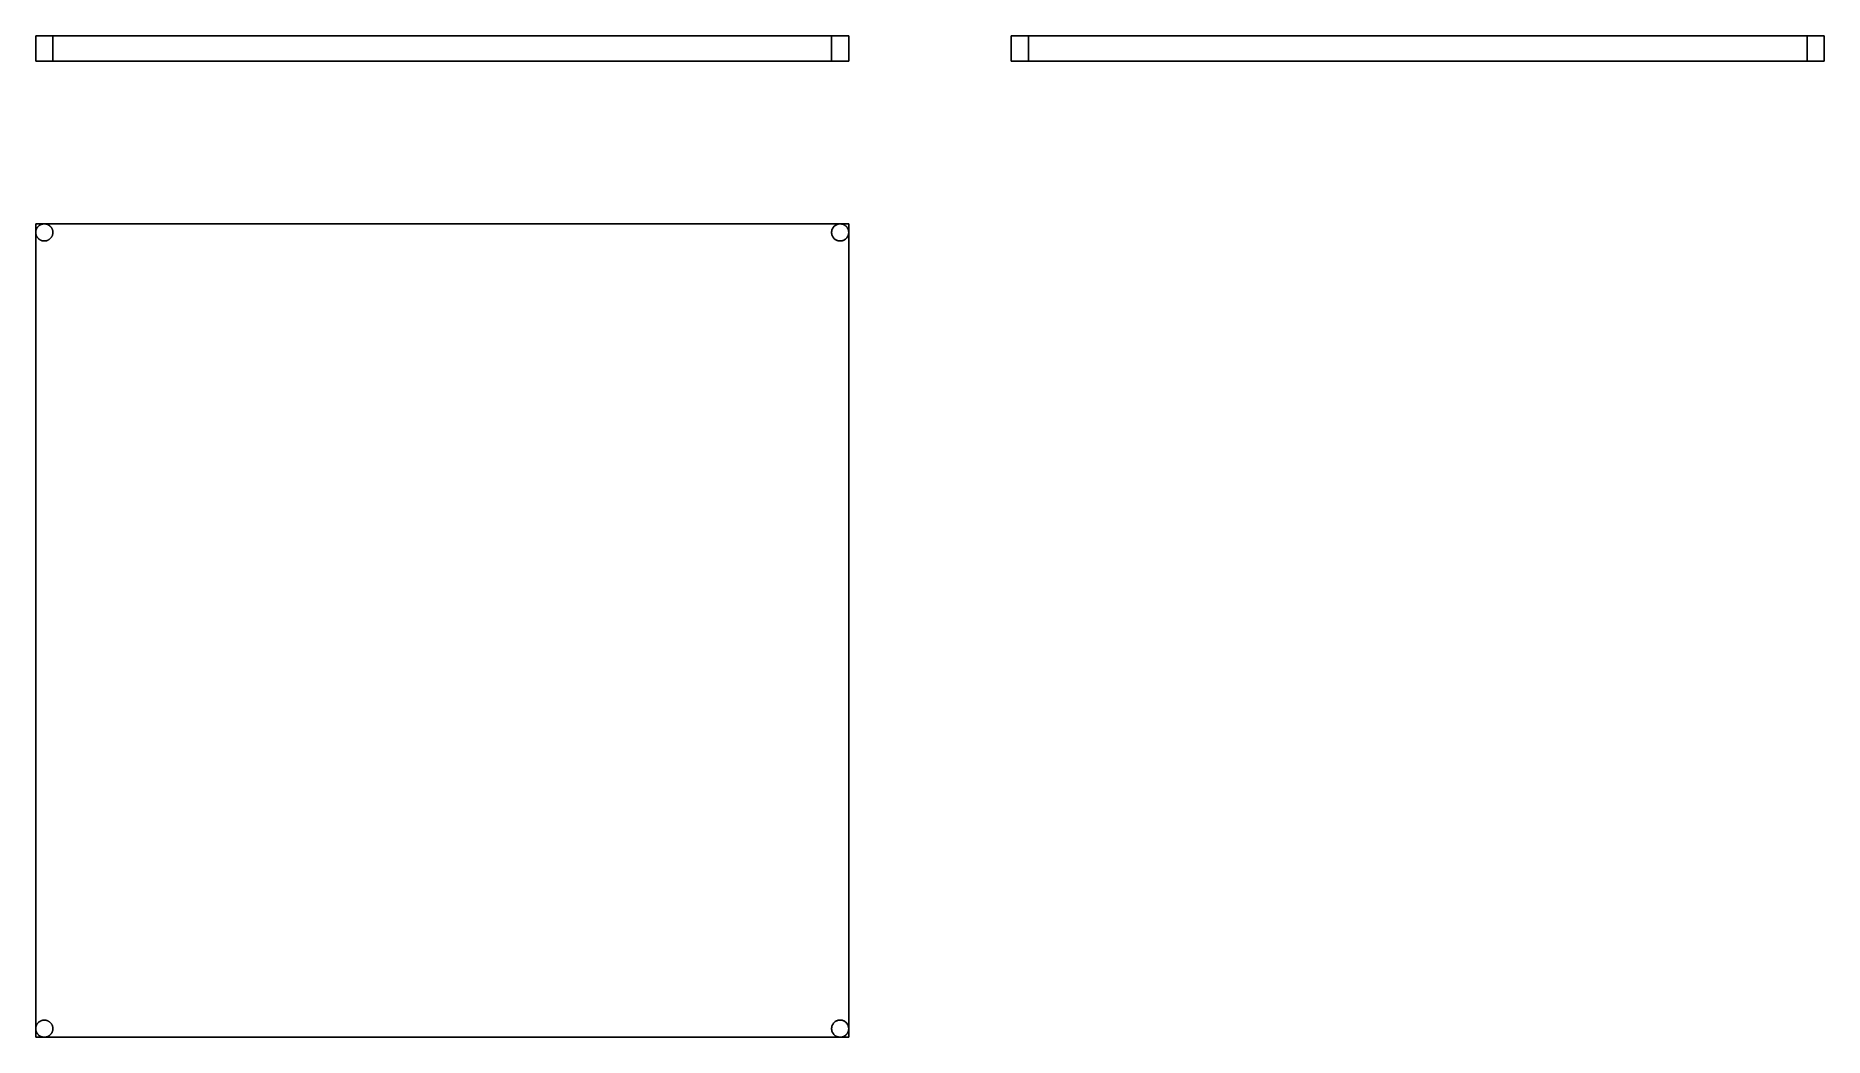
# Model space of a CAD drawing. Extents: x 0 to 1.65, y 0 to 0.92.
import ezdxf

# ---------------------------------------------------------------- set-up
doc = ezdxf.new("R2010")
doc.units = 0
doc.linetypes.add('HIDDEN', pattern=[0.037501, 0.025013, -0.012488])
for name, color, linetype in [('FRONT', 7, 'CONTINUOUS'), ('FRONT_HID', 7, 'HIDDEN'), ('LEFT', 7, 'CONTINUOUS'), ('LEFT_HID', 7, 'HIDDEN'), ('TOP', 7, 'CONTINUOUS')]:
    doc.layers.add(name, color=color, linetype=linetype)

msp = doc.modelspace()

# ---------------------------------------------------------------- linework, layer by layer
at = {"layer": 'FRONT'}
for p, q in [((0.007895, 0.923438), (0, 0.923438)), ((0, 0.9), (0, 0.923438)), ((0.742105, 0.923438), (0.007895, 0.923438)), ((0.75, 0.923438), (0.742105, 0.923438)), ((0.75, 0.9), (0.75, 0.923438)), ((0.007895, 0.9), (0, 0.9)), ((0.742105, 0.9), (0.007895, 0.9)), ((0.75, 0.9), (0.742105, 0.9))]:
    msp.add_line(p, q, dxfattribs=at)
at = {"layer": 'FRONT_HID', "linetype": 'HIDDEN'}
for p, q in [((0.015789, 0.923438), (0, 0.923438)), ((0, 0.923438), (0.015789, 0.923438)), ((0.007895, 0.923438), (0.015789, 0.923438)), ((0.015789, 0.923438), (0.007895, 0.923438)), ((0.015789, 0.9), (0.015789, 0.923438)), ((0.015789, 0.9), (0.015789, 0.923438)), ((0.75, 0.923438), (0.734211, 0.923438)), ((0.734211, 0.923438), (0.742105, 0.923438)), ((0.742105, 0.923438), (0.734211, 0.923438)), ((0.734211, 0.923438), (0.75, 0.923438)), ((0.734211, 0.923438), (0.734211, 0.9)), ((0.734211, 0.923438), (0.734211, 0.9)), ((0.015789, 0.9), (0, 0.9)), ((0, 0.9), (0.015789, 0.9)), ((0.007895, 0.9), (0.015789, 0.9)), ((0.015789, 0.9), (0.007895, 0.9)), ((0.75, 0.9), (0.734211, 0.9)), ((0.734211, 0.9), (0.742105, 0.9)), ((0.742105, 0.9), (0.734211, 0.9)), ((0.734211, 0.9), (0.75, 0.9))]:
    msp.add_line(p, q, dxfattribs=at)
at = {"layer": 'LEFT'}
for p, q in [((0.9, 0.9), (0.9, 0.923438)), ((0.9, 0.923438), (0.907895, 0.923438)), ((0.907895, 0.923438), (1.642105, 0.923438)), ((1.642105, 0.923438), (1.65, 0.923438)), ((1.65, 0.9), (1.65, 0.923438)), ((0.9, 0.9), (0.907895, 0.9)), ((0.907895, 0.9), (1.642105, 0.9)), ((1.642105, 0.9), (1.65, 0.9))]:
    msp.add_line(p, q, dxfattribs=at)
at = {"layer": 'LEFT_HID', "linetype": 'HIDDEN'}
for p, q in [((0.9, 0.923438), (0.915789, 0.923438)), ((0.907895, 0.923438), (0.915789, 0.923438)), ((0.915789, 0.923438), (0.907895, 0.923438)), ((0.915789, 0.923438), (0.907895, 0.923438)), ((0.915789, 0.923438), (0.915789, 0.9)), ((0.915789, 0.923438), (0.915789, 0.9)), ((1.642105, 0.923438), (1.634211, 0.923438)), ((1.634211, 0.923438), (1.642105, 0.923438)), ((1.642105, 0.923438), (1.634211, 0.923438)), ((1.634211, 0.923438), (1.65, 0.923438)), ((1.634211, 0.923438), (1.634211, 0.9)), ((1.634211, 0.923438), (1.634211, 0.9)), ((0.9, 0.9), (0.915789, 0.9)), ((0.907895, 0.9), (0.915789, 0.9)), ((0.915789, 0.9), (0.907895, 0.9)), ((0.915789, 0.9), (0.907895, 0.9)), ((1.642105, 0.9), (1.634211, 0.9)), ((1.634211, 0.9), (1.642105, 0.9)), ((1.642105, 0.9), (1.634211, 0.9)), ((1.634211, 0.9), (1.65, 0.9))]:
    msp.add_line(p, q, dxfattribs=at)
at = {"layer": 'TOP'}
for p, q in [((0.007895, 0.75), (0, 0.75)), ((0, 0.75), (0, 0.742105)), ((0.000022, 0.742695), (0.00001, 0.742499)), ((0.000039, 0.742891), (0.000022, 0.742695)), ((0.000061, 0.743087), (0.000039, 0.742891)), ((0.000088, 0.743282), (0.000061, 0.743087)), ((0.00012, 0.743476), (0.000088, 0.743282)), ((0.000157, 0.74367), (0.00012, 0.743476)), ((0.000198, 0.743862), (0.000157, 0.74367)), ((0.000244, 0.744053), (0.000198, 0.743862)), ((0.000295, 0.744243), (0.000244, 0.744053)), ((0.000351, 0.744432), (0.000295, 0.744243)), ((0.000411, 0.74462), (0.000351, 0.744432)), ((0.000476, 0.744805), (0.000411, 0.74462)), ((0.000546, 0.74499), (0.000476, 0.744805)), ((0.00062, 0.745172), (0.000546, 0.74499)), ((0.000699, 0.745352), (0.00062, 0.745172)), ((0.000782, 0.745531), (0.000699, 0.745352)), ((0.000869, 0.745707), (0.000782, 0.745531)), ((0.000961, 0.745881), (0.000869, 0.745707)), ((0.001058, 0.746053), (0.000961, 0.745881)), ((0.001158, 0.746222), (0.001058, 0.746053)), ((0.001263, 0.746389), (0.001158, 0.746222)), ((0.001372, 0.746553), (0.001263, 0.746389)), ((0.001485, 0.746714), (0.001372, 0.746553)), ((0.001602, 0.746872), (0.001485, 0.746714)), ((0.001722, 0.747028), (0.001602, 0.746872)), ((0.001847, 0.74718), (0.001722, 0.747028)), ((0.001975, 0.747329), (0.001847, 0.74718)), ((0.002107, 0.747475), (0.001975, 0.747329)), ((0.002243, 0.747618), (0.002107, 0.747475)), ((0.002382, 0.747757), (0.002243, 0.747618)), ((0.002525, 0.747893), (0.002382, 0.747757)), ((0.002671, 0.748025), (0.002525, 0.747893)), ((0.00282, 0.748153), (0.002671, 0.748025)), ((0.002972, 0.748278), (0.00282, 0.748153)), ((0.003128, 0.748398), (0.002972, 0.748278)), ((0.003286, 0.748515), (0.003128, 0.748398)), ((0.003447, 0.748628), (0.003286, 0.748515)), ((0.003611, 0.748737), (0.003447, 0.748628)), ((0.003778, 0.748842), (0.003611, 0.748737)), ((0.003947, 0.748942), (0.003778, 0.748842)), ((0.004119, 0.749039), (0.003947, 0.748942)), ((0.004293, 0.749131), (0.004119, 0.749039)), ((0.004469, 0.749218), (0.004293, 0.749131)), ((0.004648, 0.749301), (0.004469, 0.749218)), ((0.004828, 0.74938), (0.004648, 0.749301)), ((0.00501, 0.749454), (0.004828, 0.74938)), ((0.005195, 0.749524), (0.00501, 0.749454)), ((0.00538, 0.749589), (0.005195, 0.749524)), ((0.005568, 0.749649), (0.00538, 0.749589)), ((0.005757, 0.749705), (0.005568, 0.749649)), ((0.005947, 0.749756), (0.005757, 0.749705)), ((0.006138, 0.749802), (0.005947, 0.749756)), ((0.00633, 0.749843), (0.006138, 0.749802)), ((0.006524, 0.74988), (0.00633, 0.749843)), ((0.006718, 0.749912), (0.006524, 0.74988)), ((0.006913, 0.749939), (0.006718, 0.749912)), ((0.007109, 0.749961), (0.006913, 0.749939)), ((0.007305, 0.749978), (0.007109, 0.749961)), ((0.007501, 0.74999), (0.007305, 0.749978)), ((0.007698, 0.749998), (0.007501, 0.74999)), ((0.007895, 0.75), (0.007698, 0.749998)), ((0.742105, 0.75), (0.007895, 0.75)), ((0.008092, 0.749998), (0.007895, 0.75)), ((0.008288, 0.74999), (0.008092, 0.749998)), ((0.008485, 0.749978), (0.008288, 0.74999)), ((0.008681, 0.749961), (0.008485, 0.749978)), ((0.008876, 0.749939), (0.008681, 0.749961)), ((0.009071, 0.749912), (0.008876, 0.749939)), ((0.009266, 0.74988), (0.009071, 0.749912)), ((0.009459, 0.749843), (0.009266, 0.74988)), ((0.009651, 0.749802), (0.009459, 0.749843)), ((0.009843, 0.749756), (0.009651, 0.749802)), ((0.010033, 0.749705), (0.009843, 0.749756)), ((0.010222, 0.749649), (0.010033, 0.749705)), ((0.010409, 0.749589), (0.010222, 0.749649)), ((0.010595, 0.749524), (0.010409, 0.749589)), ((0.010779, 0.749454), (0.010595, 0.749524)), ((0.010961, 0.74938), (0.010779, 0.749454)), ((0.011142, 0.749301), (0.010961, 0.74938)), ((0.01132, 0.749218), (0.011142, 0.749301)), ((0.011496, 0.749131), (0.01132, 0.749218)), ((0.01167, 0.749039), (0.011496, 0.749131)), ((0.011842, 0.748942), (0.01167, 0.749039)), ((0.012011, 0.748842), (0.011842, 0.748942)), ((0.012178, 0.748737), (0.012011, 0.748842)), ((0.012342, 0.748628), (0.012178, 0.748737)), ((0.012503, 0.748515), (0.012342, 0.748628)), ((0.012662, 0.748398), (0.012503, 0.748515)), ((0.012817, 0.748278), (0.012662, 0.748398)), ((0.012969, 0.748153), (0.012817, 0.748278)), ((0.013119, 0.748025), (0.012969, 0.748153)), ((0.013265, 0.747893), (0.013119, 0.748025)), ((0.013407, 0.747757), (0.013265, 0.747893)), ((0.013546, 0.747618), (0.013407, 0.747757)), ((0.013682, 0.747475), (0.013546, 0.747618)), ((0.013814, 0.747329), (0.013682, 0.747475)), ((0.013942, 0.74718), (0.013814, 0.747329)), ((0.014067, 0.747028), (0.013942, 0.74718)), ((0.014188, 0.746872), (0.014067, 0.747028)), ((0.014305, 0.746714), (0.014188, 0.746872)), ((0.014418, 0.746553), (0.014305, 0.746714)), ((0.014527, 0.746389), (0.014418, 0.746553)), ((0.014631, 0.746222), (0.014527, 0.746389)), ((0.014732, 0.746053), (0.014631, 0.746222)), ((0.014828, 0.745881), (0.014732, 0.746053)), ((0.01492, 0.745707), (0.014828, 0.745881)), ((0.015008, 0.745531), (0.01492, 0.745707)), ((0.015091, 0.745352), (0.015008, 0.745531)), ((0.01517, 0.745172), (0.015091, 0.745352)), ((0.015244, 0.74499), (0.01517, 0.745172)), ((0.015313, 0.744805), (0.015244, 0.74499)), ((0.015378, 0.74462), (0.015313, 0.744805)), ((0.015439, 0.744432), (0.015378, 0.74462)), ((0.015494, 0.744243), (0.015439, 0.744432)), ((0.015545, 0.744053), (0.015494, 0.744243)), ((0.015592, 0.743862), (0.015545, 0.744053)), ((0.015633, 0.74367), (0.015592, 0.743862)), ((0.01567, 0.743476), (0.015633, 0.74367)), ((0.015701, 0.743282), (0.01567, 0.743476)), ((0.015728, 0.743087), (0.015701, 0.743282)), ((0.01575, 0.742891), (0.015728, 0.743087)), ((0.015767, 0.742695), (0.01575, 0.742891)), ((0.01578, 0.742499), (0.015767, 0.742695)), ((0.734233, 0.742695), (0.734211, 0.742105)), ((0.734299, 0.743282), (0.734233, 0.742695)), ((0.734408, 0.743862), (0.734299, 0.743282)), ((0.734561, 0.744432), (0.734408, 0.743862)), ((0.734756, 0.74499), (0.734561, 0.744432)), ((0.734992, 0.745531), (0.734756, 0.74499)), ((0.735268, 0.746053), (0.734992, 0.745531)), ((0.735582, 0.746553), (0.735268, 0.746053)), ((0.735933, 0.747028), (0.735582, 0.746553)), ((0.736318, 0.747475), (0.735933, 0.747028)), ((0.736735, 0.747893), (0.736318, 0.747475)), ((0.737183, 0.748278), (0.736735, 0.747893)), ((0.737658, 0.748628), (0.737183, 0.748278)), ((0.738158, 0.748942), (0.737658, 0.748628)), ((0.73868, 0.749218), (0.738158, 0.748942)), ((0.739221, 0.749454), (0.73868, 0.749218)), ((0.739778, 0.749649), (0.739221, 0.749454)), ((0.740349, 0.749802), (0.739778, 0.749649)), ((0.740929, 0.749912), (0.740349, 0.749802)), ((0.741515, 0.749978), (0.740929, 0.749912)), ((0.742105, 0.75), (0.741515, 0.749978)), ((0.75, 0.75), (0.742105, 0.75)), ((0.742302, 0.749998), (0.742105, 0.75)), ((0.742499, 0.74999), (0.742302, 0.749998)), ((0.742695, 0.749978), (0.742499, 0.74999)), ((0.742891, 0.749961), (0.742695, 0.749978)), ((0.743087, 0.749939), (0.742891, 0.749961)), ((0.743282, 0.749912), (0.743087, 0.749939)), ((0.743476, 0.74988), (0.743282, 0.749912)), ((0.74367, 0.749843), (0.743476, 0.74988)), ((0.743862, 0.749802), (0.74367, 0.749843)), ((0.744053, 0.749756), (0.743862, 0.749802)), ((0.744243, 0.749705), (0.744053, 0.749756)), ((0.744432, 0.749649), (0.744243, 0.749705)), ((0.74462, 0.749589), (0.744432, 0.749649)), ((0.744805, 0.749524), (0.74462, 0.749589)), ((0.74499, 0.749454), (0.744805, 0.749524)), ((0.745172, 0.74938), (0.74499, 0.749454)), ((0.745352, 0.749301), (0.745172, 0.74938)), ((0.745531, 0.749218), (0.745352, 0.749301)), ((0.745707, 0.749131), (0.745531, 0.749218)), ((0.745881, 0.749039), (0.745707, 0.749131)), ((0.746053, 0.748942), (0.745881, 0.749039)), ((0.746222, 0.748842), (0.746053, 0.748942)), ((0.746389, 0.748737), (0.746222, 0.748842)), ((0.746553, 0.748628), (0.746389, 0.748737)), ((0.746714, 0.748515), (0.746553, 0.748628)), ((0.746872, 0.748398), (0.746714, 0.748515)), ((0.747028, 0.748278), (0.746872, 0.748398)), ((0.74718, 0.748153), (0.747028, 0.748278)), ((0.747329, 0.748025), (0.74718, 0.748153)), ((0.747475, 0.747893), (0.747329, 0.748025)), ((0.747618, 0.747757), (0.747475, 0.747893)), ((0.747757, 0.747618), (0.747618, 0.747757)), ((0.747893, 0.747475), (0.747757, 0.747618)), ((0.748025, 0.747329), (0.747893, 0.747475)), ((0.748153, 0.74718), (0.748025, 0.747329)), ((0.748278, 0.747028), (0.748153, 0.74718)), ((0.748398, 0.746872), (0.748278, 0.747028)), ((0.748515, 0.746714), (0.748398, 0.746872)), ((0.748628, 0.746553), (0.748515, 0.746714)), ((0.748737, 0.746389), (0.748628, 0.746553)), ((0.748842, 0.746222), (0.748737, 0.746389)), ((0.748942, 0.746053), (0.748842, 0.746222)), ((0.749039, 0.745881), (0.748942, 0.746053)), ((0.749131, 0.745707), (0.749039, 0.745881)), ((0.749218, 0.745531), (0.749131, 0.745707)), ((0.749301, 0.745352), (0.749218, 0.745531)), ((0.74938, 0.745172), (0.749301, 0.745352)), ((0.749454, 0.74499), (0.74938, 0.745172)), ((0.749524, 0.744805), (0.749454, 0.74499)), ((0.749589, 0.74462), (0.749524, 0.744805)), ((0.749649, 0.744432), (0.749589, 0.74462)), ((0.749705, 0.744243), (0.749649, 0.744432)), ((0.749756, 0.744053), (0.749705, 0.744243)), ((0.749802, 0.743862), (0.749756, 0.744053)), ((0.749843, 0.74367), (0.749802, 0.743862)), ((0.74988, 0.743476), (0.749843, 0.74367)), ((0.749912, 0.743282), (0.74988, 0.743476)), ((0.749939, 0.743087), (0.749912, 0.743282)), ((0.749961, 0.742891), (0.749939, 0.743087)), ((0.749978, 0.742695), (0.749961, 0.742891)), ((0.74999, 0.742499), (0.749978, 0.742695)), ((0.75, 0.742105), (0.75, 0.75)), ((0.000002, 0.742302), (0, 0.742105)), ((0, 0.742105), (0, 0.007895)), ((0, 0.742105), (0.00001, 0.741712)), ((0.00001, 0.742499), (0.000002, 0.742302)), ((0.00001, 0.741712), (0.000039, 0.741319)), ((0.000039, 0.741319), (0.000088, 0.740929)), ((0.000088, 0.740929), (0.000157, 0.740541)), ((0.000157, 0.740541), (0.000244, 0.740157)), ((0.000244, 0.740157), (0.000351, 0.739778)), ((0.000351, 0.739778), (0.000476, 0.739405)), ((0.000476, 0.739405), (0.00062, 0.739039)), ((0.00062, 0.739039), (0.000782, 0.73868)), ((0.000782, 0.73868), (0.000961, 0.73833)), ((0.000961, 0.73833), (0.001158, 0.737989)), ((0.001158, 0.737989), (0.001372, 0.737658)), ((0.001372, 0.737658), (0.001602, 0.737338)), ((0.001602, 0.737338), (0.001847, 0.737031)), ((0.001847, 0.737031), (0.002107, 0.736735)), ((0.002107, 0.736735), (0.002382, 0.736454)), ((0.002382, 0.736454), (0.002671, 0.736186)), ((0.002671, 0.736186), (0.002972, 0.735933)), ((0.002972, 0.735933), (0.003286, 0.735695)), ((0.003286, 0.735695), (0.003611, 0.735473)), ((0.003611, 0.735473), (0.003947, 0.735268)), ((0.003947, 0.735268), (0.004293, 0.73508)), ((0.004293, 0.73508), (0.004648, 0.734909)), ((0.004648, 0.734909), (0.00501, 0.734756)), ((0.00501, 0.734756), (0.00538, 0.734622)), ((0.00538, 0.734622), (0.005757, 0.734506)), ((0.005757, 0.734506), (0.006138, 0.734408)), ((0.006138, 0.734408), (0.006524, 0.73433)), ((0.006524, 0.73433), (0.006913, 0.734272)), ((0.006913, 0.734272), (0.007305, 0.734233)), ((0.007305, 0.734233), (0.007698, 0.734213)), ((0.007698, 0.734213), (0.008092, 0.734213)), ((0.008092, 0.734213), (0.008485, 0.734233)), ((0.008485, 0.734233), (0.008876, 0.734272)), ((0.008876, 0.734272), (0.009266, 0.73433)), ((0.009266, 0.73433), (0.009651, 0.734408)), ((0.009651, 0.734408), (0.010033, 0.734506)), ((0.010033, 0.734506), (0.010409, 0.734622)), ((0.010409, 0.734622), (0.010779, 0.734756)), ((0.010779, 0.734756), (0.011142, 0.734909)), ((0.011142, 0.734909), (0.011496, 0.73508)), ((0.011496, 0.73508), (0.011842, 0.735268)), ((0.011842, 0.735268), (0.012178, 0.735473)), ((0.012178, 0.735473), (0.012503, 0.735695)), ((0.012503, 0.735695), (0.012817, 0.735933)), ((0.012817, 0.735933), (0.013119, 0.736186)), ((0.013119, 0.736186), (0.013407, 0.736454)), ((0.013407, 0.736454), (0.013682, 0.736735)), ((0.013682, 0.736735), (0.013942, 0.737031)), ((0.013942, 0.737031), (0.014188, 0.737338)), ((0.014188, 0.737338), (0.014418, 0.737658)), ((0.014418, 0.737658), (0.014631, 0.737989)), ((0.014631, 0.737989), (0.014828, 0.73833)), ((0.014828, 0.73833), (0.015008, 0.73868)), ((0.015008, 0.73868), (0.01517, 0.739039)), ((0.01517, 0.739039), (0.015313, 0.739405)), ((0.015313, 0.739405), (0.015439, 0.739778)), ((0.015439, 0.739778), (0.015545, 0.740157)), ((0.015545, 0.740157), (0.015633, 0.740541)), ((0.015633, 0.740541), (0.015701, 0.740929)), ((0.015701, 0.740929), (0.01575, 0.741319)), ((0.01575, 0.741319), (0.01578, 0.741712)), ((0.015787, 0.742302), (0.01578, 0.742499)), ((0.01578, 0.741712), (0.015789, 0.742105)), ((0.015789, 0.742105), (0.015787, 0.742302)), ((0.734211, 0.742105), (0.734233, 0.741515)), ((0.734233, 0.741515), (0.734299, 0.740929)), ((0.734299, 0.740929), (0.734408, 0.740349)), ((0.734408, 0.740349), (0.734561, 0.739778)), ((0.734561, 0.739778), (0.734756, 0.739221)), ((0.734756, 0.739221), (0.734992, 0.73868)), ((0.734992, 0.73868), (0.735268, 0.738158)), ((0.735268, 0.738158), (0.735582, 0.737658)), ((0.735582, 0.737658), (0.735933, 0.737183)), ((0.735933, 0.737183), (0.736318, 0.736735)), ((0.736318, 0.736735), (0.736735, 0.736318)), ((0.736735, 0.736318), (0.737183, 0.735933)), ((0.737183, 0.735933), (0.737658, 0.735582)), ((0.737658, 0.735582), (0.738158, 0.735268)), ((0.738158, 0.735268), (0.73868, 0.734992)), ((0.73868, 0.734992), (0.739221, 0.734756)), ((0.739221, 0.734756), (0.739778, 0.734561)), ((0.739778, 0.734561), (0.740349, 0.734408)), ((0.740349, 0.734408), (0.740929, 0.734299)), ((0.740929, 0.734299), (0.741515, 0.734233)), ((0.741515, 0.734233), (0.742105, 0.734211)), ((0.742105, 0.734211), (0.742695, 0.734233)), ((0.742695, 0.734233), (0.743282, 0.734299)), ((0.743282, 0.734299), (0.743862, 0.734408)), ((0.743862, 0.734408), (0.744432, 0.734561)), ((0.744432, 0.734561), (0.74499, 0.734756)), ((0.74499, 0.734756), (0.745531, 0.734992)), ((0.745531, 0.734992), (0.746053, 0.735268)), ((0.746053, 0.735268), (0.746553, 0.735582)), ((0.746553, 0.735582), (0.747028, 0.735933)), ((0.747028, 0.735933), (0.747475, 0.736318)), ((0.747475, 0.736318), (0.747893, 0.736735)), ((0.747893, 0.736735), (0.748278, 0.737183)), ((0.748278, 0.737183), (0.748628, 0.737658)), ((0.748628, 0.737658), (0.748942, 0.738158)), ((0.748942, 0.738158), (0.749218, 0.73868)), ((0.749218, 0.73868), (0.749454, 0.739221)), ((0.749454, 0.739221), (0.749649, 0.739778)), ((0.749649, 0.739778), (0.749802, 0.740349)), ((0.749802, 0.740349), (0.749912, 0.740929)), ((0.749912, 0.740929), (0.749978, 0.741515)), ((0.749978, 0.741515), (0.75, 0.742105)), ((0.749998, 0.742302), (0.74999, 0.742499)), ((0.75, 0.742105), (0.749998, 0.742302)), ((0.75, 0.007895), (0.75, 0.742105)), ((0.00001, 0.008288), (0, 0.007895)), ((0, 0.007895), (0, 0)), ((0, 0.007895), (0.000002, 0.007698)), ((0, 0), (0.007895, 0)), ((0.000002, 0.007698), (0.00001, 0.007501)), ((0.000039, 0.008681), (0.00001, 0.008288)), ((0.00001, 0.007501), (0.000022, 0.007305)), ((0.000022, 0.007305), (0.000039, 0.007109)), ((0.000088, 0.009071), (0.000039, 0.008681)), ((0.000039, 0.007109), (0.000061, 0.006913)), ((0.000061, 0.006913), (0.000088, 0.006718)), ((0.000157, 0.009459), (0.000088, 0.009071)), ((0.000088, 0.006718), (0.00012, 0.006524)), ((0.00012, 0.006524), (0.000157, 0.00633)), ((0.000244, 0.009843), (0.000157, 0.009459)), ((0.000157, 0.00633), (0.000198, 0.006138)), ((0.000198, 0.006138), (0.000244, 0.005947)), ((0.000351, 0.010222), (0.000244, 0.009843)), ((0.000244, 0.005947), (0.000295, 0.005757)), ((0.000295, 0.005757), (0.000351, 0.005568)), ((0.000476, 0.010595), (0.000351, 0.010222)), ((0.000351, 0.005568), (0.000411, 0.00538)), ((0.000411, 0.00538), (0.000476, 0.005195)), ((0.00062, 0.010961), (0.000476, 0.010595)), ((0.000476, 0.005195), (0.000546, 0.00501)), ((0.000546, 0.00501), (0.00062, 0.004828)), ((0.000782, 0.01132), (0.00062, 0.010961)), ((0.00062, 0.004828), (0.000699, 0.004648)), ((0.000699, 0.004648), (0.000782, 0.004469)), ((0.000961, 0.01167), (0.000782, 0.01132)), ((0.000782, 0.004469), (0.000869, 0.004293)), ((0.000869, 0.004293), (0.000961, 0.004119)), ((0.001158, 0.012011), (0.000961, 0.01167)), ((0.000961, 0.004119), (0.001058, 0.003947)), ((0.001058, 0.003947), (0.001158, 0.003778)), ((0.001372, 0.012342), (0.001158, 0.012011)), ((0.001158, 0.003778), (0.001263, 0.003611)), ((0.001263, 0.003611), (0.001372, 0.003447)), ((0.001602, 0.012662), (0.001372, 0.012342)), ((0.001372, 0.003447), (0.001485, 0.003286)), ((0.001485, 0.003286), (0.001602, 0.003128)), ((0.001847, 0.012969), (0.001602, 0.012662)), ((0.001602, 0.003128), (0.001722, 0.002972)), ((0.001722, 0.002972), (0.001847, 0.00282)), ((0.002107, 0.013265), (0.001847, 0.012969)), ((0.001847, 0.00282), (0.001975, 0.002671)), ((0.001975, 0.002671), (0.002107, 0.002525)), ((0.002382, 0.013546), (0.002107, 0.013265)), ((0.002107, 0.002525), (0.002243, 0.002382)), ((0.002243, 0.002382), (0.002382, 0.002243)), ((0.002671, 0.013814), (0.002382, 0.013546)), ((0.002382, 0.002243), (0.002525, 0.002107)), ((0.002525, 0.002107), (0.002671, 0.001975)), ((0.002972, 0.014067), (0.002671, 0.013814)), ((0.002671, 0.001975), (0.00282, 0.001847)), ((0.00282, 0.001847), (0.002972, 0.001722)), ((0.003286, 0.014305), (0.002972, 0.014067)), ((0.002972, 0.001722), (0.003128, 0.001602)), ((0.003128, 0.001602), (0.003286, 0.001485)), ((0.003611, 0.014527), (0.003286, 0.014305)), ((0.003286, 0.001485), (0.003447, 0.001372)), ((0.003447, 0.001372), (0.003611, 0.001263)), ((0.003947, 0.014732), (0.003611, 0.014527)), ((0.003611, 0.001263), (0.003778, 0.001158)), ((0.003778, 0.001158), (0.003947, 0.001058)), ((0.004293, 0.01492), (0.003947, 0.014732)), ((0.003947, 0.001058), (0.004119, 0.000961)), ((0.004119, 0.000961), (0.004293, 0.000869)), ((0.004648, 0.015091), (0.004293, 0.01492)), ((0.004293, 0.000869), (0.004469, 0.000782)), ((0.004469, 0.000782), (0.004648, 0.000699)), ((0.00501, 0.015244), (0.004648, 0.015091)), ((0.004648, 0.000699), (0.004828, 0.00062)), ((0.004828, 0.00062), (0.00501, 0.000546)), ((0.00538, 0.015378), (0.00501, 0.015244)), ((0.00501, 0.000546), (0.005195, 0.000476)), ((0.005195, 0.000476), (0.00538, 0.000411)), ((0.005757, 0.015494), (0.00538, 0.015378)), ((0.00538, 0.000411), (0.005568, 0.000351)), ((0.005568, 0.000351), (0.005757, 0.000295)), ((0.006138, 0.015592), (0.005757, 0.015494)), ((0.005757, 0.000295), (0.005947, 0.000244)), ((0.005947, 0.000244), (0.006138, 0.000198)), ((0.006524, 0.01567), (0.006138, 0.015592)), ((0.006138, 0.000198), (0.00633, 0.000157)), ((0.00633, 0.000157), (0.006524, 0.00012)), ((0.006913, 0.015728), (0.006524, 0.01567)), ((0.006524, 0.00012), (0.006718, 0.000088)), ((0.006718, 0.000088), (0.006913, 0.000061)), ((0.007305, 0.015767), (0.006913, 0.015728)), ((0.006913, 0.000061), (0.007109, 0.000039)), ((0.007109, 0.000039), (0.007305, 0.000022)), ((0.007698, 0.015787), (0.007305, 0.015767)), ((0.007305, 0.000022), (0.007501, 0.00001)), ((0.007501, 0.00001), (0.007698, 0.000002)), ((0.008092, 0.015787), (0.007698, 0.015787)), ((0.007698, 0.000002), (0.007895, 0)), ((0.007895, 0), (0.008092, 0.000002)), ((0.007895, 0), (0.742105, 0)), ((0.008485, 0.015767), (0.008092, 0.015787)), ((0.008092, 0.000002), (0.008288, 0.00001)), ((0.008288, 0.00001), (0.008485, 0.000022)), ((0.008876, 0.015728), (0.008485, 0.015767)), ((0.008485, 0.000022), (0.008681, 0.000039)), ((0.008681, 0.000039), (0.008876, 0.000061)), ((0.009266, 0.01567), (0.008876, 0.015728)), ((0.008876, 0.000061), (0.009071, 0.000088)), ((0.009071, 0.000088), (0.009266, 0.00012)), ((0.009651, 0.015592), (0.009266, 0.01567)), ((0.009266, 0.00012), (0.009459, 0.000157)), ((0.009459, 0.000157), (0.009651, 0.000198)), ((0.010033, 0.015494), (0.009651, 0.015592)), ((0.009651, 0.000198), (0.009843, 0.000244)), ((0.009843, 0.000244), (0.010033, 0.000295)), ((0.010409, 0.015378), (0.010033, 0.015494)), ((0.010033, 0.000295), (0.010222, 0.000351)), ((0.010222, 0.000351), (0.010409, 0.000411)), ((0.010779, 0.015244), (0.010409, 0.015378)), ((0.010409, 0.000411), (0.010595, 0.000476)), ((0.010595, 0.000476), (0.010779, 0.000546)), ((0.011142, 0.015091), (0.010779, 0.015244)), ((0.010779, 0.000546), (0.010961, 0.00062)), ((0.010961, 0.00062), (0.011142, 0.000699)), ((0.011496, 0.01492), (0.011142, 0.015091)), ((0.011142, 0.000699), (0.01132, 0.000782)), ((0.01132, 0.000782), (0.011496, 0.000869)), ((0.011842, 0.014732), (0.011496, 0.01492)), ((0.011496, 0.000869), (0.01167, 0.000961)), ((0.01167, 0.000961), (0.011842, 0.001058)), ((0.012178, 0.014527), (0.011842, 0.014732)), ((0.011842, 0.001058), (0.012011, 0.001158)), ((0.012011, 0.001158), (0.012178, 0.001263)), ((0.012503, 0.014305), (0.012178, 0.014527)), ((0.012178, 0.001263), (0.012342, 0.001372)), ((0.012342, 0.001372), (0.012503, 0.001485)), ((0.012817, 0.014067), (0.012503, 0.014305)), ((0.012503, 0.001485), (0.012662, 0.001602)), ((0.012662, 0.001602), (0.012817, 0.001722)), ((0.013119, 0.013814), (0.012817, 0.014067)), ((0.012817, 0.001722), (0.012969, 0.001847)), ((0.012969, 0.001847), (0.013119, 0.001975)), ((0.013407, 0.013546), (0.013119, 0.013814)), ((0.013119, 0.001975), (0.013265, 0.002107)), ((0.013265, 0.002107), (0.013407, 0.002243)), ((0.013682, 0.013265), (0.013407, 0.013546)), ((0.013407, 0.002243), (0.013546, 0.002382)), ((0.013546, 0.002382), (0.013682, 0.002525)), ((0.013942, 0.012969), (0.013682, 0.013265)), ((0.013682, 0.002525), (0.013814, 0.002671)), ((0.013814, 0.002671), (0.013942, 0.00282)), ((0.014188, 0.012662), (0.013942, 0.012969)), ((0.013942, 0.00282), (0.014067, 0.002972)), ((0.014067, 0.002972), (0.014188, 0.003128)), ((0.014418, 0.012342), (0.014188, 0.012662)), ((0.014188, 0.003128), (0.014305, 0.003286)), ((0.014305, 0.003286), (0.014418, 0.003447)), ((0.014631, 0.012011), (0.014418, 0.012342)), ((0.014418, 0.003447), (0.014527, 0.003611)), ((0.014527, 0.003611), (0.014631, 0.003778)), ((0.014828, 0.01167), (0.014631, 0.012011)), ((0.014631, 0.003778), (0.014732, 0.003947)), ((0.014732, 0.003947), (0.014828, 0.004119)), ((0.015008, 0.01132), (0.014828, 0.01167)), ((0.014828, 0.004119), (0.01492, 0.004293)), ((0.01492, 0.004293), (0.015008, 0.004469)), ((0.01517, 0.010961), (0.015008, 0.01132)), ((0.015008, 0.004469), (0.015091, 0.004648)), ((0.015091, 0.004648), (0.01517, 0.004828)), ((0.015313, 0.010595), (0.01517, 0.010961)), ((0.01517, 0.004828), (0.015244, 0.00501)), ((0.015244, 0.00501), (0.015313, 0.005195)), ((0.015439, 0.010222), (0.015313, 0.010595)), ((0.015313, 0.005195), (0.015378, 0.00538)), ((0.015378, 0.00538), (0.015439, 0.005568)), ((0.015545, 0.009843), (0.015439, 0.010222)), ((0.015439, 0.005568), (0.015494, 0.005757)), ((0.015494, 0.005757), (0.015545, 0.005947)), ((0.015633, 0.009459), (0.015545, 0.009843)), ((0.015545, 0.005947), (0.015592, 0.006138)), ((0.015592, 0.006138), (0.015633, 0.00633)), ((0.015701, 0.009071), (0.015633, 0.009459)), ((0.015633, 0.00633), (0.01567, 0.006524)), ((0.01567, 0.006524), (0.015701, 0.006718)), ((0.01575, 0.008681), (0.015701, 0.009071)), ((0.015701, 0.006718), (0.015728, 0.006913)), ((0.015728, 0.006913), (0.01575, 0.007109)), ((0.01578, 0.008288), (0.01575, 0.008681)), ((0.01575, 0.007109), (0.015767, 0.007305)), ((0.015767, 0.007305), (0.01578, 0.007501)), ((0.015789, 0.007895), (0.01578, 0.008288)), ((0.01578, 0.007501), (0.015787, 0.007698)), ((0.015787, 0.007698), (0.015789, 0.007895)), ((0.734233, 0.008485), (0.734211, 0.007895)), ((0.734211, 0.007895), (0.734233, 0.007305)), ((0.734299, 0.009071), (0.734233, 0.008485)), ((0.734233, 0.007305), (0.734299, 0.006718)), ((0.734408, 0.009651), (0.734299, 0.009071)), ((0.734299, 0.006718), (0.734408, 0.006138)), ((0.734561, 0.010222), (0.734408, 0.009651)), ((0.734408, 0.006138), (0.734561, 0.005568)), ((0.734756, 0.010779), (0.734561, 0.010222)), ((0.734561, 0.005568), (0.734756, 0.00501)), ((0.734992, 0.01132), (0.734756, 0.010779)), ((0.734756, 0.00501), (0.734992, 0.004469)), ((0.735268, 0.011842), (0.734992, 0.01132)), ((0.734992, 0.004469), (0.735268, 0.003947)), ((0.735582, 0.012342), (0.735268, 0.011842)), ((0.735268, 0.003947), (0.735582, 0.003447)), ((0.735933, 0.012817), (0.735582, 0.012342)), ((0.735582, 0.003447), (0.735933, 0.002972)), ((0.736318, 0.013265), (0.735933, 0.012817)), ((0.735933, 0.002972), (0.736318, 0.002525)), ((0.736735, 0.013682), (0.736318, 0.013265)), ((0.736318, 0.002525), (0.736735, 0.002107)), ((0.737183, 0.014067), (0.736735, 0.013682)), ((0.736735, 0.002107), (0.737183, 0.001722)), ((0.737658, 0.014418), (0.737183, 0.014067)), ((0.737183, 0.001722), (0.737658, 0.001372)), ((0.738158, 0.014732), (0.737658, 0.014418)), ((0.737658, 0.001372), (0.738158, 0.001058)), ((0.73868, 0.015008), (0.738158, 0.014732)), ((0.738158, 0.001058), (0.73868, 0.000782)), ((0.739221, 0.015244), (0.73868, 0.015008)), ((0.73868, 0.000782), (0.739221, 0.000546)), ((0.739778, 0.015439), (0.739221, 0.015244)), ((0.739221, 0.000546), (0.739778, 0.000351)), ((0.740349, 0.015592), (0.739778, 0.015439)), ((0.739778, 0.000351), (0.740349, 0.000198)), ((0.740929, 0.015701), (0.740349, 0.015592)), ((0.740349, 0.000198), (0.740929, 0.000088)), ((0.741515, 0.015767), (0.740929, 0.015701)), ((0.740929, 0.000088), (0.741515, 0.000022)), ((0.742105, 0.015789), (0.741515, 0.015767)), ((0.741515, 0.000022), (0.742105, 0)), ((0.742695, 0.015767), (0.742105, 0.015789)), ((0.742105, 0), (0.742302, 0.000002)), ((0.742105, 0), (0.75, 0)), ((0.742302, 0.000002), (0.742499, 0.00001)), ((0.742499, 0.00001), (0.742695, 0.000022)), ((0.743282, 0.015701), (0.742695, 0.015767)), ((0.742695, 0.000022), (0.742891, 0.000039)), ((0.742891, 0.000039), (0.743087, 0.000061)), ((0.743087, 0.000061), (0.743282, 0.000088)), ((0.743862, 0.015592), (0.743282, 0.015701)), ((0.743282, 0.000088), (0.743476, 0.00012)), ((0.743476, 0.00012), (0.74367, 0.000157)), ((0.74367, 0.000157), (0.743862, 0.000198)), ((0.744432, 0.015439), (0.743862, 0.015592)), ((0.743862, 0.000198), (0.744053, 0.000244)), ((0.744053, 0.000244), (0.744243, 0.000295)), ((0.744243, 0.000295), (0.744432, 0.000351)), ((0.74499, 0.015244), (0.744432, 0.015439)), ((0.744432, 0.000351), (0.74462, 0.000411)), ((0.74462, 0.000411), (0.744805, 0.000476)), ((0.744805, 0.000476), (0.74499, 0.000546)), ((0.745531, 0.015008), (0.74499, 0.015244)), ((0.74499, 0.000546), (0.745172, 0.00062)), ((0.745172, 0.00062), (0.745352, 0.000699)), ((0.745352, 0.000699), (0.745531, 0.000782)), ((0.746053, 0.014732), (0.745531, 0.015008)), ((0.745531, 0.000782), (0.745707, 0.000869)), ((0.745707, 0.000869), (0.745881, 0.000961)), ((0.745881, 0.000961), (0.746053, 0.001058)), ((0.746553, 0.014418), (0.746053, 0.014732)), ((0.746053, 0.001058), (0.746222, 0.001158)), ((0.746222, 0.001158), (0.746389, 0.001263)), ((0.746389, 0.001263), (0.746553, 0.001372)), ((0.747028, 0.014067), (0.746553, 0.014418)), ((0.746553, 0.001372), (0.746714, 0.001485)), ((0.746714, 0.001485), (0.746872, 0.001602)), ((0.746872, 0.001602), (0.747028, 0.001722)), ((0.747475, 0.013682), (0.747028, 0.014067)), ((0.747028, 0.001722), (0.74718, 0.001847)), ((0.74718, 0.001847), (0.747329, 0.001975)), ((0.747329, 0.001975), (0.747475, 0.002107)), ((0.747893, 0.013265), (0.747475, 0.013682)), ((0.747475, 0.002107), (0.747618, 0.002243)), ((0.747618, 0.002243), (0.747757, 0.002382)), ((0.747757, 0.002382), (0.747893, 0.002525)), ((0.748278, 0.012817), (0.747893, 0.013265)), ((0.747893, 0.002525), (0.748025, 0.002671)), ((0.748025, 0.002671), (0.748153, 0.00282)), ((0.748153, 0.00282), (0.748278, 0.002972)), ((0.748628, 0.012342), (0.748278, 0.012817)), ((0.748278, 0.002972), (0.748398, 0.003128)), ((0.748398, 0.003128), (0.748515, 0.003286)), ((0.748515, 0.003286), (0.748628, 0.003447)), ((0.748942, 0.011842), (0.748628, 0.012342)), ((0.748628, 0.003447), (0.748737, 0.003611)), ((0.748737, 0.003611), (0.748842, 0.003778)), ((0.748842, 0.003778), (0.748942, 0.003947)), ((0.749218, 0.01132), (0.748942, 0.011842)), ((0.748942, 0.003947), (0.749039, 0.004119)), ((0.749039, 0.004119), (0.749131, 0.004293)), ((0.749131, 0.004293), (0.749218, 0.004469)), ((0.749454, 0.010779), (0.749218, 0.01132)), ((0.749218, 0.004469), (0.749301, 0.004648)), ((0.749301, 0.004648), (0.74938, 0.004828)), ((0.74938, 0.004828), (0.749454, 0.00501)), ((0.749649, 0.010222), (0.749454, 0.010779)), ((0.749454, 0.00501), (0.749524, 0.005195)), ((0.749524, 0.005195), (0.749589, 0.00538)), ((0.749589, 0.00538), (0.749649, 0.005568)), ((0.749802, 0.009651), (0.749649, 0.010222)), ((0.749649, 0.005568), (0.749705, 0.005757)), ((0.749705, 0.005757), (0.749756, 0.005947)), ((0.749756, 0.005947), (0.749802, 0.006138)), ((0.749912, 0.009071), (0.749802, 0.009651)), ((0.749802, 0.006138), (0.749843, 0.00633)), ((0.749843, 0.00633), (0.74988, 0.006524)), ((0.74988, 0.006524), (0.749912, 0.006718)), ((0.749978, 0.008485), (0.749912, 0.009071)), ((0.749912, 0.006718), (0.749939, 0.006913)), ((0.749939, 0.006913), (0.749961, 0.007109)), ((0.749961, 0.007109), (0.749978, 0.007305)), ((0.75, 0.007895), (0.749978, 0.008485)), ((0.749978, 0.007305), (0.74999, 0.007501)), ((0.74999, 0.007501), (0.749998, 0.007698)), ((0.749998, 0.007698), (0.75, 0.007895)), ((0.75, 0), (0.75, 0.007895))]:
    msp.add_line(p, q, dxfattribs=at)

doc.saveas('drawing.dxf')
